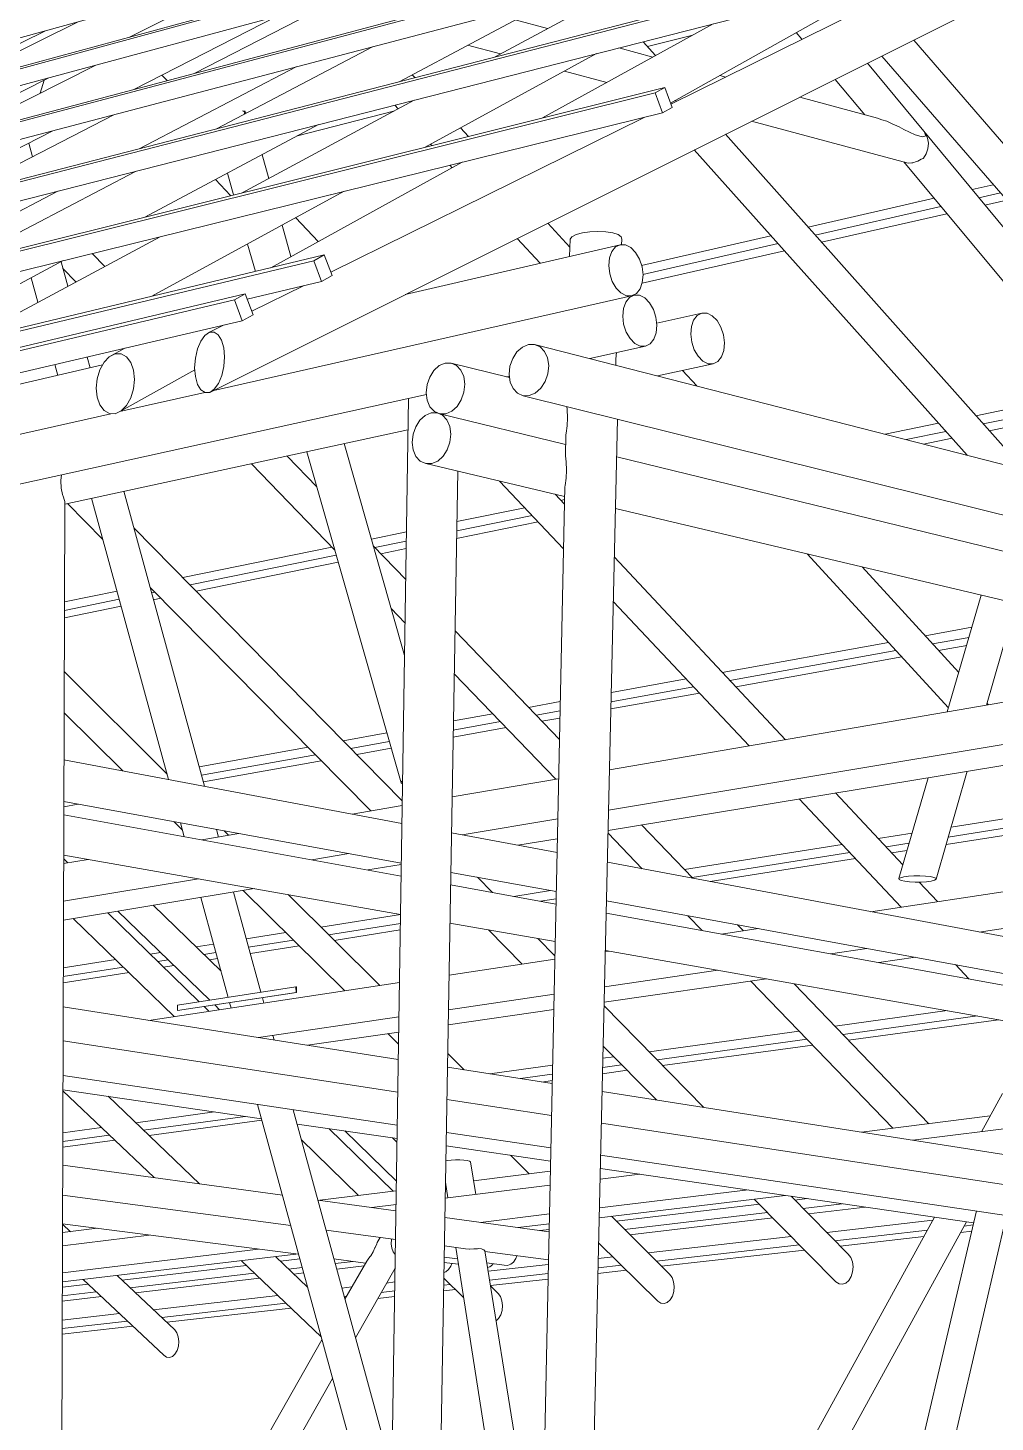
# Model space of a CAD drawing. Header units: millimetres. Extents: x -71878 to 121433, y -67383 to 83273.
# Drawn here: x -31447 to -17991, y 53587 to 72984 of the extents above; entities that cross this region are included whole.
import ezdxf

# ---------------------------------------------------------------- set-up
doc = ezdxf.new("R2010")
doc.units = ezdxf.units.MM
doc.header["$MEASUREMENT"] = 0
for name, color, linetype in [('COLUMNAS', 7, 'Continuous'), ('ENTIRADO', 7, 'Continuous'), ('Losas', 7, 'Continuous'), ('Vigas', 7, 'Continuous')]:
    doc.layers.add(name, color=color, linetype=linetype)
for name, color, linetype, lineweight in [('COLUMNAS_Pluma_Nº__1', 7, 'Continuous', 0), ('ENTIRADO_Pluma_Nº__21', 7, 'Continuous', 5), ('Losas_Pluma_Nº__1', 7, 'Continuous', 0), ('Vigas_Pluma_Nº__21', 7, 'Continuous', 5)]:
    doc.layers.add(name, color=color, linetype=linetype, lineweight=lineweight)

# ---------------------------------------------------------------- blocks, each defined once
blk = doc.blocks.new('Elem Sección_4_3')
at = {"layer": 'COLUMNAS_Pluma_Nº__1', "linetype": 'Continuous'}
for p, q in [((6725, 171), (6784, 201)), ((6784, 201), (6871, 224)), ((6871, 224), (6975, 239)), ((6975, 239), (7088, 243)), ((7088, 243), (7199, 238)), ((7199, 238), (7295, 223)), ((7295, 223), (7368, 200)), ((7368, 200), (7411, 170)), ((6694, -103), (6699, 139)), ((6699, 139), (6725, 171)), ((7411, 170), (7419, 138)), ((7417, 60), (7419, 138)), ((6956, -19981), (7361, -2368)), ((6635, -2878), (6641, -2584)), ((6267, -20288), (6626, -3309))]:
    blk.add_line(p, q, dxfattribs=at)
blk = doc.blocks.new('Elem Sección_32_3')
at = {"layer": 'Vigas_Pluma_Nº__21', "linetype": 'Continuous'}
for p, q in [((6037, -1365), (6121, -1329)), ((6121, -1329), (6206, -1327)), ((6206, -1327), (6284, -1361)), ((6206, -1327), (39273, -9797)), ((5864, -1632), (5902, -1524)), ((5902, -1524), (5961, -1432)), ((5961, -1432), (6037, -1365)), ((6284, -1361), (6346, -1426)), ((6346, -1426), (6386, -1516)), ((6386, -1516), (6402, -1623)), ((5853, -1744), (5864, -1632)), ((5867, -1851), (5853, -1744)), ((6390, -1737), (6352, -1845)), ((6402, -1623), (6390, -1737)), ((5908, -1942), (5867, -1851)), ((6292, -1937), (6216, -2004)), ((6352, -1845), (6292, -1937)), ((5969, -2007), (5908, -1942)), ((6047, -2041), (5969, -2007)), ((6132, -2040), (6047, -2041)), ((6047, -2041), (39169, -10283)), ((6216, -2004), (6132, -2040))]:
    blk.add_line(p, q, dxfattribs=at)
blk = doc.blocks.new('Elem Sección_33_3')
at = {"layer": 'Vigas_Pluma_Nº__21', "linetype": 'Continuous'}
for p, q in [((4747, -1781), (4805, -1690)), ((4805, -1690), (4879, -1623)), ((4879, -1623), (4962, -1588)), ((4962, -1588), (5045, -1586)), ((5045, -1586), (5121, -1619)), ((5045, -1586), (5859, -1790)), ((5121, -1619), (5182, -1684)), ((5182, -1684), (5221, -1774)), ((4698, -1999), (4710, -1887)), ((4710, -1887), (4747, -1781)), ((5221, -1774), (5236, -1880)), ((5236, -1880), (5224, -1992)), ((4712, -2104), (4698, -1999)), ((4751, -2194), (4712, -2104)), ((5187, -2099), (5128, -2190)), ((5224, -1992), (5187, -2099)), ((4812, -2259), (4751, -2194)), ((4887, -2293), (4812, -2259)), ((4970, -2292), (4887, -2293)), ((4887, -2293), (6638, -2720)), ((5054, -2257), (4970, -2292)), ((5128, -2190), (5054, -2257)), ((6661, -2234), (6656, -2193)), ((6666, -2349), (6661, -2234)), ((6647, -2563), (6661, -2462)), ((6661, -2462), (6666, -2349)), ((6641, -2584), (6647, -2563)), ((7349, -2893), (20866, -6186))]:
    blk.add_line(p, q, dxfattribs=at)
blk = doc.blocks.new('Elem Sección_34_3')
at = {"layer": 'Vigas_Pluma_Nº__21', "linetype": 'Continuous'}
for p, q in [((4360, -7991), (-341, -7106)), ((4352, -8546), (-343, -7687)), ((6518, -8397), (5051, -8121)), ((18467, -10646), (7219, -8529)), ((6507, -8940), (5041, -8672)), ((18231, -11085), (7207, -9068))]:
    blk.add_line(p, q, dxfattribs=at)
blk = doc.blocks.new('Elem Sección_37_3')
at = {"layer": 'Vigas_Pluma_Nº__21', "linetype": 'Continuous'}
for p, q in [((2923, -13986), (-361, -13562)), ((3960, -13951), (3926, -14006)), ((3960, -13951), (3984, -13896)), ((3986, -13893), (3984, -13896)), ((4011, -13838), (3986, -13893)), ((4011, -13838), (4016, -13823)), ((3855, -14107), (3414, -14050)), ((3871, -14079), (3892, -14052)), ((3892, -14052), (3913, -14021)), ((3926, -14006), (3913, -14021)), ((5010, -14198), (5041, -14151)), ((5041, -14151), (5055, -14112)), ((4945, -14238), (4970, -14230)), ((4970, -14230), (5010, -14198))]:
    blk.add_line(p, q, dxfattribs=at)
blk = doc.blocks.new('Elem Sección_38_3')
at = {"layer": 'Vigas_Pluma_Nº__21', "linetype": 'Continuous'}
for p, q in [((4349, -8723), (-344, -7873)), ((4341, -9257), (-345, -8432)), ((6503, -9113), (5038, -8848)), ((18156, -11225), (7203, -9240)), ((6492, -9636), (5029, -9378)), ((17927, -11650), (7191, -9759))]:
    blk.add_line(p, q, dxfattribs=at)
blk = doc.blocks.new('Elem Sección_39_3')
at = {"layer": 'Vigas_Pluma_Nº__21', "linetype": 'Continuous'}
for p, q in [((-352, -10544), (4310, -11276)), ((4994, -11383), (6450, -11611)), ((7146, -11720), (12973, -12635))]:
    blk.add_line(p, q, dxfattribs=at)
blk = doc.blocks.new('Elem Sección_41_3')
at = {"layer": 'Vigas_Pluma_Nº__21', "linetype": 'Continuous'}
for p, q in [((7441, -827), (7474, -738)), ((7474, -738), (7525, -673)), ((7525, -673), (7591, -641)), ((7591, -641), (7569, -646)), ((7591, -641), (7664, -643)), ((7664, -643), (7738, -680)), ((7738, -680), (7805, -748)), ((7805, -748), (7859, -840)), ((7432, -934), (7441, -827)), ((7445, -1047), (7432, -934)), ((7859, -840), (7895, -947)), ((7895, -947), (7908, -1059)), ((7481, -1155), (7445, -1047)), ((7536, -1247), (7481, -1155)), ((7908, -1059), (7899, -1165)), ((7750, -1353), (6974, -1524)), ((7603, -1315), (7536, -1247)), ((7677, -1351), (7603, -1315)), ((7750, -1353), (7677, -1351)), ((7816, -1320), (7750, -1353)), ((7867, -1255), (7816, -1320)), ((7899, -1165), (7867, -1255)), ((5856, -1770), (5814, -1779)), ((4701, -2024), (-10075, -5274))]:
    blk.add_line(p, q, dxfattribs=at)
blk = doc.blocks.new('Elem Sección_42_3')
at = {"layer": 'Vigas_Pluma_Nº__21', "linetype": 'Continuous'}
for p, q in [((7905, -1032), (8534, -892)), ((8469, -924), (8419, -988)), ((8534, -892), (8469, -924)), ((8605, -894), (8534, -892)), ((8678, -930), (8605, -894)), ((8744, -997), (8678, -930)), ((8388, -1077), (8378, -1183)), ((8419, -988), (8388, -1077)), ((8797, -1088), (8744, -997)), ((8832, -1195), (8797, -1088)), ((8378, -1183), (8392, -1295)), ((8392, -1295), (8427, -1401)), ((8846, -1306), (8832, -1195)), ((8837, -1411), (8846, -1306)), ((7336, -1526), (7345, -1442)), ((7337, -1617), (7336, -1526)), ((8427, -1401), (8481, -1493)), ((8481, -1493), (8547, -1560)), ((8756, -1564), (8806, -1500)), ((8806, -1500), (8837, -1411)), ((7916, -1765), (8692, -1597)), ((8547, -1560), (8620, -1596)), ((8620, -1596), (8692, -1597)), ((8692, -1597), (8756, -1564)), ((-330, -3549), (4445, -2516)), ((-385, -3219), (-376, -3141)), ((-381, -3325), (-385, -3219)), ((-362, -3416), (-381, -3325)), ((-362, -3416), (-346, -3451)), ((-340, -3487), (-346, -3451)), ((-340, -3487), (-330, -3514))]:
    blk.add_line(p, q, dxfattribs=at)
blk = doc.blocks.new('Elem Sección_43_3')
at = {"layer": 'Vigas_Pluma_Nº__21', "linetype": 'Continuous'}
for p, q in [((7229, -8088), (18452, -6241)), ((5974, -8295), (6522, -8205)), ((3884, -8639), (4352, -8562)), ((-348, -9336), (2306, -8899))]:
    blk.add_line(p, q, dxfattribs=at)
blk = doc.blocks.new('Elem Sección_44_3')
at = {"layer": 'Vigas_Pluma_Nº__21', "linetype": 'Continuous'}
for p, q in [((7249, -7247), (16207, -5710)), ((7236, -7809), (17698, -6063)), ((5059, -7623), (6540, -7369)), ((3670, -7861), (4364, -7742)), ((5199, -8149), (6528, -7927)), ((1576, -8221), (2090, -8132)), ((-346, -8550), (-4, -8492)), ((3108, -8498), (3621, -8412)), ((-347, -9075), (1529, -8762))]:
    blk.add_line(p, q, dxfattribs=at)
blk = doc.blocks.new('Elem Sección_45_3')
at = {"layer": 'Vigas_Pluma_Nº__21', "linetype": 'Continuous'}
for p, q in [((9694, -13167), (7105, -13477)), ((6409, -13560), (5976, -13612)), ((2886, -13982), (-363, -14370))]:
    blk.add_line(p, q, dxfattribs=at)
blk = doc.blocks.new('Elem Sección_46_3')
at = {"layer": 'Vigas_Pluma_Nº__21', "linetype": 'Continuous'}
for p, q in [((11469, -12399), (17751, -11619)), ((7118, -12939), (7669, -12870)), ((4963, -13206), (6420, -13025)), ((7109, -13341), (9177, -13091)), ((3940, -13333), (4279, -13291)), ((5455, -13541), (6412, -13425)), ((-362, -13867), (845, -13718)), ((-363, -14243), (2364, -13914))]:
    blk.add_line(p, q, dxfattribs=at)
blk = doc.blocks.new('Elem Sección_47_3')
at = {"layer": 'Vigas_Pluma_Nº__21', "linetype": 'Continuous'}
for p, q in [((10883, -9219), (19971, -7851)), ((12389, -9502), (19655, -8438)), ((8808, -9531), (9318, -9454)), ((5017, -10102), (6487, -9881)), ((7191, -9775), (7239, -9767)), ((10321, -9805), (10828, -9731)), ((7179, -10265), (8755, -10034)), ((838, -10731), (4326, -10206)), ((5008, -10583), (6477, -10368)), ((2365, -10970), (4319, -10684))]:
    blk.add_line(p, q, dxfattribs=at)
blk = doc.blocks.new('Elem Sección_48_3')
at = {"layer": 'Vigas_Pluma_Nº__21', "linetype": 'Continuous'}
for p, q in [((10996, -9928), (11503, -9854)), ((7174, -10480), (9432, -10154)), ((5005, -10794), (6472, -10582)), ((3047, -11077), (4316, -10894))]:
    blk.add_line(p, q, dxfattribs=at)
blk = doc.blocks.new('Elem Sección_50_3')
at = {"layer": 'Vigas_Pluma_Nº__21', "linetype": 'Continuous'}
for p, q in [((-353, -11018), (4303, -11728)), ((-354, -11500), (4296, -12189)), ((4987, -11832), (6441, -12054)), ((7136, -12160), (12883, -13037)), ((4979, -12290), (6431, -12505)), ((7125, -12608), (12894, -13463))]:
    blk.add_line(p, q, dxfattribs=at)
blk = doc.blocks.new('Elem Sección_51_3')
at = {"layer": 'Vigas_Pluma_Nº__21', "linetype": 'Continuous'}
for p, q in [((2406, -12100), (-355, -11696)), ((4293, -12376), (2901, -12173)), ((6428, -12689), (4976, -12476)), ((12314, -13550), (7121, -12790))]:
    blk.add_line(p, q, dxfattribs=at)
blk = doc.blocks.new('Elem Sección_52_3')
at = {"layer": 'Vigas_Pluma_Nº__21', "linetype": 'Continuous'}
for p, q in [((4684, -2315), (4610, -2381)), ((4767, -2279), (4684, -2315)), ((4850, -2279), (4767, -2279)), ((4861, -2281), (4850, -2279)), ((4926, -2312), (4850, -2279)), ((4986, -2378), (4926, -2312)), ((4552, -2472), (4515, -2578)), ((4610, -2381), (4552, -2472)), ((5026, -2468), (4986, -2378)), ((5040, -2574), (5026, -2468)), ((4515, -2578), (4503, -2690)), ((4503, -2690), (4517, -2796)), ((4991, -2793), (5028, -2686)), ((5028, -2686), (5040, -2574)), ((4517, -2796), (4556, -2886)), ((4556, -2886), (4616, -2951)), ((4858, -2950), (4933, -2884)), ((4933, -2884), (4991, -2793)), ((6646, -2962), (6635, -2878)), ((4616, -2951), (4692, -2985)), ((4692, -2985), (4775, -2985)), ((6623, -3442), (4692, -2985)), ((4775, -2985), (4858, -2950)), ((6645, -3189), (6650, -3076)), ((6650, -3076), (6646, -2962)), ((6626, -3309), (6632, -3289)), ((6632, -3289), (6645, -3189)), ((20567, -6741), (7332, -3610))]:
    blk.add_line(p, q, dxfattribs=at)
blk = doc.blocks.new('Elem Sección_54_3')
at = {"layer": 'Vigas_Pluma_Nº__21', "linetype": 'Continuous'}
for p, q in [((10754, -12286), (12544, -12061)), ((5358, -12965), (6425, -12831)), ((3217, -13234), (4282, -13101)), ((4966, -13014), (4971, -13014)), ((-361, -13684), (121, -13624))]:
    blk.add_line(p, q, dxfattribs=at)
blk = doc.blocks.new('Elem Sección_55_3')
at = {"layer": 'Vigas_Pluma_Nº__21', "linetype": 'Continuous'}
for p, q in [((1686, -1995), (30555, 12454)), ((8101, 2015), (12148, 4015)), ((3370, -324), (7731, 1831)), ((2271, -867), (2989, -513)), ((1619, -1202), (1683, -1158)), ((1683, -1158), (1887, -1057)), ((1683, -1158), (1747, -1155)), ((1747, -1155), (1805, -1193)), ((1516, -1391), (1561, -1282)), ((1561, -1282), (1619, -1202)), ((1805, -1193), (1852, -1269)), ((1852, -1269), (1882, -1375)), ((1477, -1651), (1487, -1518)), ((1487, -1518), (1516, -1391)), ((1882, -1375), (1893, -1501)), ((1893, -1501), (1883, -1635)), ((1488, -1776), (1477, -1651)), ((1883, -1635), (1854, -1762)), ((1518, -1883), (1488, -1776)), ((1564, -1959), (1518, -1883)), ((1808, -1872), (1750, -1952)), ((1854, -1762), (1808, -1872)), ((1622, -1998), (1564, -1959)), ((1686, -1995), (1622, -1998)), ((1750, -1952), (1686, -1995))]:
    blk.add_line(p, q, dxfattribs=at)
blk = doc.blocks.new('Elem Sección_57_3')
at = {"layer": 'Vigas_Pluma_Nº__21', "linetype": 'Continuous'}
for p, q in [((4404, -635), (7396, 60)), ((7331, 28), (7279, -35)), ((7396, 60), (7331, 28)), ((7470, 58), (7396, 60)), ((7544, 20), (7470, 58)), ((7611, -48), (7544, 20)), ((7247, -125), (7237, -231)), ((7279, -35), (7247, -125)), ((7665, -140), (7611, -48)), ((7701, -248), (7665, -140)), ((7237, -231), (7251, -344)), ((7251, -344), (7286, -452)), ((7715, -360), (7701, -248)), ((7705, -466), (7715, -360)), ((7286, -452), (7341, -544)), ((7341, -544), (7408, -612)), ((7622, -619), (7673, -555)), ((7673, -555), (7705, -466)), ((1744, -1967), (7556, -652)), ((7408, -612), (7483, -650)), ((7483, -650), (7556, -652)), ((7556, -652), (7622, -619)), ((-1663, -2045), (195, -1613)), ((436, -2262), (1618, -1995)), ((-3833, -3228), (310, -2291))]:
    blk.add_line(p, q, dxfattribs=at)
blk = doc.blocks.new('Elem Sección_61_3')
at = {"layer": 'Vigas_Pluma_Nº__21', "linetype": 'Continuous'}
for p, q in [((2698, -13163), (-358, -12745)), ((2813, -13586), (-360, -13164)), ((4277, -13380), (3190, -13231)), ((6407, -13671), (4958, -13473)), ((4271, -13780), (3305, -13651)), ((5246, -13910), (4951, -13870)), ((5246, -13910), (5301, -13915)), ((5304, -13916), (5301, -13915)), ((5304, -13916), (5362, -13909)), ((5410, -13909), (5362, -13909)), ((5410, -13909), (5419, -13907)), ((5419, -13907), (5466, -13911)), ((5486, -13919), (5466, -13911)), ((5486, -13919), (5499, -13922)), ((5499, -13922), (5514, -13936)), ((6399, -14063), (5515, -13945))]:
    blk.add_line(p, q, dxfattribs=at)
blk = doc.blocks.new('Elem Sección_79_3')
at = {"layer": 'COLUMNAS_Pluma_Nº__1', "linetype": 'Continuous'}
for p, q in [((-1023, -20748), (-1000, -3278)), ((-382, -20464), (-330, -3514)), ((-384, -21408), (-384, -21366))]:
    blk.add_line(p, q, dxfattribs=at)
blk = doc.blocks.new('Elem Sección_80_3')
at = {"layer": 'COLUMNAS_Pluma_Nº__1', "linetype": 'Continuous'}
for p, q in [((4452, -2079), (4169, -20421)), ((5138, -3091), (4845, -20068)), ((4839, -20376), (4839, -20378))]:
    blk.add_line(p, q, dxfattribs=at)
blk = doc.blocks.new('Elem Sección_155_3')
at = {"layer": 'Vigas_Pluma_Nº__21', "linetype": 'Continuous'}
for p, q in [((8096, 2030), (11207, 3775)), ((6318, 1824), (8690, 3132)), ((2535, -261), (5199, 1207)), ((217, -1575), (290, -1499)), ((290, -1499), (505, -1380)), ((290, -1499), (372, -1459)), ((372, -1459), (454, -1460)), ((454, -1460), (529, -1502)), ((529, -1502), (588, -1581)), ((120, -1805), (158, -1680)), ((158, -1680), (217, -1575)), ((455, -2253), (1480, -1679)), ((588, -1581), (626, -1688)), ((626, -1688), (639, -1814)), ((108, -1936), (120, -1805)), ((121, -2062), (108, -1936)), ((639, -1814), (626, -1946)), ((158, -2169), (121, -2062)), ((588, -2071), (529, -2177)), ((626, -1946), (588, -2071)), ((217, -2248), (158, -2169)), ((291, -2290), (217, -2248)), ((373, -2292), (291, -2290)), ((455, -2253), (373, -2292)), ((529, -2177), (455, -2253))]:
    blk.add_line(p, q, dxfattribs=at)
blk = doc.blocks.new('Elem Sección_156_3')
at = {"layer": 'COLUMNAS_Pluma_Nº__1', "linetype": 'Continuous'}
for p, q in [((4057, -13751), (4016, -13823)), ((3871, -14079), (3568, -14612)), ((4265, -14177), (3715, -15148)), ((3248, -15176), (280, -20403)), ((3395, -15712), (720, -20432)), ((-2096, -24587), (-5584, -30730)), ((-1642, -24600), (-5117, -30730)), ((-5576, -30732), (-5584, -30730)), ((-5545, -30733), (-5576, -30732)), ((-5495, -30734), (-5545, -30733)), ((-5431, -30735), (-5495, -30734)), ((-5359, -30735), (-5431, -30735)), ((-5287, -30735), (-5359, -30735)), ((-5220, -30734), (-5287, -30735)), ((-5167, -30733), (-5220, -30734)), ((-5131, -30732), (-5167, -30733)), ((-5117, -30730), (-5131, -30732))]:
    blk.add_line(p, q, dxfattribs=at)
blk = doc.blocks.new('Elem Sección_170_3')
at = {"layer": 'Vigas_Pluma_Nº__21', "linetype": 'Continuous'}
for p, q in [((5650, 2670), (7802, 3826)), ((4684, 1417), (7069, 2718)), ((2129, 779), (4533, 2070)), ((882, -657), (3558, 803)), ((-1697, -1275), (995, 171))]:
    blk.add_line(p, q, dxfattribs=at)
blk = doc.blocks.new('Elem Sección_171_3')
at = {"layer": 'Vigas_Pluma_Nº__21', "linetype": 'Continuous'}
for p, q in [((6482, 3478), (4321, 2327)), ((3959, 2815), (1781, 1672)), ((3199, 1730), (786, 444)), ((652, 1079), (-1775, -194)), ((-351, -161), (-3050, -1599))]:
    blk.add_line(p, q, dxfattribs=at)
blk = doc.blocks.new('Elem Sección_172_3')
at = {"layer": 'Vigas_Pluma_Nº__21', "linetype": 'Continuous'}
for p, q in [((3459, 3464), (1480, 2446)), ((2888, 2533), (704, 1394)), ((354, 1867), (-1842, 737)), ((-428, 803), (-2860, -465))]:
    blk.add_line(p, q, dxfattribs=at)
blk = doc.blocks.new('Elem Sección_173_3')
at = {"layer": 'Vigas_Pluma_Nº__21', "linetype": 'Continuous'}
for p, q in [((2615, 3236), (632, 2221)), ((91, 2555), (-1904, 1547)), ((-495, 1643), (-2695, 517))]:
    blk.add_line(p, q, dxfattribs=at)
blk = doc.blocks.new('Elem Sección_174_3')
at = {"layer": 'Vigas_Pluma_Nº__21', "linetype": 'Continuous'}
for p, q in [((2379, 3857), (572, 2948)), ((-143, 3162), (-1959, 2259)), ((-551, 2382), (-2548, 1376))]:
    blk.add_line(p, q, dxfattribs=at)
blk = doc.blocks.new('Elem Sección_175_3')
at = {"layer": 'Vigas_Pluma_Nº__21', "linetype": 'Continuous'}
blk.add_line((-600, 3036), (-2418, 2134), dxfattribs=at)
blk = doc.blocks.new('Elem Sección_201_3')
at = {"layer": 'ENTIRADO_Pluma_Nº__21', "linetype": 'Continuous'}
for p, q in [((2031, -707), (-41152, -10926)), ((2181, -624), (-41013, -10864)), ((2031, -707), (2181, -624)), ((2140, -998), (2031, -707)), ((2181, -624), (2289, -915)), ((2289, -915), (2140, -998)), ((2140, -998), (-41074, -11105))]:
    blk.add_line(p, q, dxfattribs=at)
blk = doc.blocks.new('Elem Sección_202_3')
at = {"layer": 'ENTIRADO_Pluma_Nº__21', "linetype": 'Continuous'}
for p, q in [((11746, -13511), (10270, -13681)), ((9776, -13738), (7787, -13966)), ((11670, -13650), (10384, -13797)), ((11621, -13740), (10457, -13871)), ((12287, -13664), (12134, -13682)), ((12307, -13578), (12183, -13592)), ((9890, -13853), (7900, -14079)), ((9963, -13927), (7974, -14152)), ((6397, -14126), (5559, -14222)), ((7411, -14135), (7089, -14172)), ((7298, -14023), (7092, -14046)), ((6395, -14251), (5579, -14344)), ((6393, -14331), (5591, -14422)), ((7485, -14208), (7088, -14253)), ((3666, -14440), (3526, -14456)), ((4260, -14494), (4073, -14515)), ((4262, -14371), (4147, -14385)), ((5105, -14477), (4941, -14496)), ((5032, -14406), (4942, -14416)), ((2632, -14559), (906, -14757)), ((2745, -14666), (1019, -14863)), ((2818, -14736), (1091, -14931)), ((3593, -14570), (3558, -14574)), ((4259, -14573), (4026, -14599)), ((433, -14811), (-365, -14903)), ((545, -14917), (-365, -15020)), ((618, -14985), (-365, -15096))]:
    blk.add_line(p, q, dxfattribs=at)
blk = doc.blocks.new('Elem Sección_206_3')
at = {"layer": 'Vigas_Pluma_Nº__21', "linetype": 'Continuous'}
for p, q in [((4217, -13779), (4210, -13840)), ((4210, -13840), (4218, -13900)), ((4219, -13773), (4217, -13779)), ((4218, -13900), (4239, -13952)), ((4239, -13952), (4268, -13987)), ((5145, -14123), (4948, -14098)), ((5551, -14170), (5584, -14159)), ((5584, -14159), (5624, -14127)), ((5624, -14127), (5631, -14116))]:
    blk.add_line(p, q, dxfattribs=at)
blk = doc.blocks.new('Elem Sección_207_3')
at = {"layer": 'Vigas_Pluma_Nº__21', "linetype": 'Continuous'}
for p, q in [((5134, -14050), (4949, -14026)), ((5784, -14136), (5540, -14104)), ((5784, -14136), (5829, -14140)), ((5829, -14140), (5874, -14125)), ((5874, -14125), (5914, -14093)), ((5914, -14093), (5946, -14046)), ((5946, -14046), (5960, -14005))]:
    blk.add_line(p, q, dxfattribs=at)
blk = doc.blocks.new('Elem Sección_212_3')
at = {"layer": 'Vigas_Pluma_Nº__21', "linetype": 'Continuous'}
for p, q in [((2177, 1904), (2143, 1924)), ((2167, 1874), (2177, 1904)), ((2179, 1916), (2177, 1904)), ((2177, 1904), (2194, 1888))]:
    blk.add_line(p, q, dxfattribs=at)
blk = doc.blocks.new('Elem Sección_213_3')
at = {"layer": 'Vigas_Pluma_Nº__21', "linetype": 'Continuous'}
for p, q in [((9847, 3012), (9926, 2917)), ((10839, 2586), (16188, -3884)), ((10389, 2360), (10800, 1866)), ((10977, 1818), (11036, 1799)), ((11105, 1777), (11036, 1799)), ((11105, 1777), (11179, 1742)), ((11280, 1699), (11179, 1742)), ((11280, 1699), (11345, 1663)), ((11345, 1663), (11499, 1590)), ((11582, 1566), (11499, 1590)), ((11582, 1566), (11604, 1559)), ((11604, 1560), (11647, 1574)), ((11604, 1560), (11604, 1559)), ((11640, 1606), (11637, 1602)), ((11637, 1602), (11647, 1574)), ((11343, 1213), (13441, -1311)), ((11405, 1196), (11452, 1198)), ((11452, 1198), (11470, 1197)), ((11470, 1197), (11519, 1216)), ((11519, 1216), (11540, 1220)), ((11540, 1220), (11585, 1252)), ((11585, 1252), (11614, 1260)), ((11614, 1260), (11617, 1263))]:
    blk.add_line(p, q, dxfattribs=at)
blk = doc.blocks.new('Elem Sección_214_3')
at = {"layer": 'COLUMNAS_Pluma_Nº__1', "linetype": 'Continuous'}
for p, q in [((13441, -1309), (12935, -3051)), ((13825, -1178), (13800, -1176)), ((13890, -1188), (13825, -1178)), ((13937, -1203), (13890, -1188)), ((13963, -1220), (13937, -1203)), ((13963, -1225), (13963, -1220)), ((13902, -1451), (13406, -3171)), ((12421, -4814), (11948, -6441)), ((12900, -4927), (12491, -6347)), ((11682, -7355), (11274, -8759)), ((12226, -7266), (11793, -8768)), ((11406, -8726), (11342, -8734)), ((11483, -8721), (11406, -8726)), ((11565, -8720), (11483, -8721)), ((11644, -8723), (11565, -8720)), ((11712, -8731), (11644, -8723)), ((11296, -8746), (11274, -8759)), ((11274, -8759), (11277, -8773)), ((11277, -8773), (11305, -8786)), ((11342, -8734), (11296, -8746)), ((11305, -8786), (11355, -8797)), ((11355, -8797), (11423, -8804)), ((11423, -8804), (11501, -8808)), ((11501, -8808), (11583, -8807)), ((11583, -8807), (11660, -8802)), ((11660, -8802), (11724, -8793)), ((11762, -8742), (11712, -8731)), ((11724, -8793), (11770, -8782)), ((11790, -8754), (11762, -8742)), ((11770, -8782), (11793, -8768)), ((11793, -8768), (11790, -8754))]:
    blk.add_line(p, q, dxfattribs=at)
blk = doc.blocks.new('Elem Sección_215_3')
at = {"layer": 'Vigas_Pluma_Nº__21', "linetype": 'Continuous'}
for p, q in [((6388, 3066), (5938, 3188)), ((5730, 2713), (5274, 2835)), ((7850, 2668), (7378, 2797)), ((7212, 2317), (6623, 2475)), ((8865, 2392), (8782, 2415)), ((8186, 2057), (8157, 2065)), ((10977, 1818), (9894, 2113)), ((11405, 1196), (9226, 1779)), ((11646, 1600), (11640, 1606)), ((11674, 1541), (11646, 1600)), ((11654, 1322), (11679, 1395)), ((11686, 1470), (11674, 1541)), ((11679, 1395), (11686, 1470)), ((11617, 1263), (11654, 1322))]:
    blk.add_line(p, q, dxfattribs=at)
blk = doc.blocks.new('Elem Sección_217_3')
at = {"layer": 'Vigas_Pluma_Nº__21', "linetype": 'Continuous'}
for p, q in [((-9128, 27), (-9150, 48)), ((-8325, -158), (-8336, -146)), ((-7815, -653), (-7890, -581)), ((-8219, -854), (-8294, -781)), ((-7283, -1171), (-7393, -1064)), ((-7684, -1373), (-7794, -1266)), ((-6684, -1753), (-6709, -1729)), ((-7080, -1957), (-7193, -1848)), ((-6178, -2245), (-6211, -2213)), ((-6476, -2383), (-6450, -2392)), ((-5473, -2931), (-5501, -2904)), ((-3983, -4958), (-4506, -4452)), ((-3470, -4879), (-4018, -4346)), ((-3983, -4958), (-3967, -4961)), ((-3967, -4961), (-3964, -4959)), ((-3964, -4959), (-3931, -4957)), ((-3931, -4957), (-3924, -4954)), ((-3875, -4948), (-3924, -4954)), ((-3875, -4948), (-3868, -4946)), ((-3804, -4937), (-3868, -4946)), ((-3804, -4937), (-3801, -4936)), ((-3801, -4936), (-3731, -4929)), ((-3717, -4933), (-3731, -4929)), ((-3717, -4933), (-3667, -4933)), ((-3667, -4933), (-3622, -4968)), ((-3622, -4968), (-3602, -5035)), ((-3602, -5044), (-3602, -5035)), ((-3607, -5128), (-3618, -5165)), ((-3607, -5128), (-3601, -5105)), ((-3602, -5044), (-3601, -5105)), ((-3613, -5316), (-3653, -5278)), ((-1382, -6910), (-3087, -5252)), ((-2109, -6774), (-3229, -5689)), ((-1119, -7732), (-1357, -7502)), ((-285, -8540), (-345, -8482)), ((1687, -10450), (408, -9211)), ((1845, -10048), (901, -9130)), ((1823, -10583), (1756, -10517)), ((4284, -12966), (3565, -12270)), ((4292, -12428), (4229, -12367))]:
    blk.add_line(p, q, dxfattribs=at)
blk = doc.blocks.new('Elem Sección_219_3')
at = {"layer": 'COLUMNAS_Pluma_Nº__1', "linetype": 'Continuous'}
for p, q in [((2172, 1918), (2143, 1924)), ((2179, 1916), (2172, 1918)), ((2414, 1311), (2507, 983)), ((1933, 1055), (2019, 752)), ((2693, 331), (2817, -106)), ((2213, 69), (2322, -312)), ((3558, -2708), (4396, -5654)), ((3037, -2820), (4349, -7428)), ((4369, -7401), (4349, -7412)), ((4349, -7412), (4349, -7428)), ((4349, -7428), (4369, -7440))]:
    blk.add_line(p, q, dxfattribs=at)
blk = doc.blocks.new('Elem Sección_225_3')
at = {"layer": 'COLUMNAS_Pluma_Nº__1', "linetype": 'Continuous'}
for p, q in [((12716, -11748), (12423, -12280)), ((12800, -11688), (12796, -11688)), ((12806, -11687), (12800, -11688)), ((12858, -11681), (12816, -11686)), ((12929, -11677), (12858, -11681)), ((13004, -11675), (12929, -11677)), ((13077, -11677), (13004, -11675)), ((13140, -11681), (13077, -11677)), ((13188, -11688), (13140, -11681)), ((13218, -11706), (13141, -11846)), ((13214, -11696), (13188, -11688)), ((13218, -11706), (13214, -11696)), ((11769, -13471), (8138, -20071)), ((12214, -13536), (8607, -20106))]:
    blk.add_line(p, q, dxfattribs=at)
blk = doc.blocks.new('Elem Sección_228_3')
at = {"layer": 'Losas_Pluma_Nº__1', "linetype": 'Continuous'}
for p, q in [((1240, -10519), (2886, -10266)), ((2887, -10344), (2886, -10266)), ((2886, -10266), (2893, -10267)), ((2893, -10345), (2893, -10267)), ((1240, -10595), (2887, -10344)), ((2893, -10345), (1240, -10595)), ((2887, -10344), (2893, -10345)), ((1240, -10595), (1240, -10519))]:
    blk.add_line(p, q, dxfattribs=at)
blk = doc.blocks.new('Elem Sección_233_3')
at = {"layer": 'Vigas_Pluma_Nº__21', "linetype": 'Continuous'}
for p, q in [((17676, -4265), (11481, 2907)), ((16893, -4064), (11035, 2684))]:
    blk.add_line(p, q, dxfattribs=at)
blk = doc.blocks.new('Elem Sección_234_3')
at = {"layer": 'Vigas_Pluma_Nº__21', "linetype": 'Continuous'}
for p, q in [((7889, 2690), (7717, 2883)), ((12950, -2998), (8862, 1596)), ((12225, -2869), (8428, 1379))]:
    blk.add_line(p, q, dxfattribs=at)
blk = doc.blocks.new('Elem Sección_235_3')
at = {"layer": 'Vigas_Pluma_Nº__21', "linetype": 'Continuous'}
for p, q in [((4540, 2384), (4503, 2424)), ((4309, 1950), (4262, 2001)), ((5286, 1567), (5177, 1686)), ((4777, 1440), (4760, 1458)), ((5061, 1131), (5029, 1165)), ((6696, 25), (6391, 359)), ((6282, -198), (5966, 146)), ((8461, -1905), (8264, -1690)), ((11965, -6384), (9996, -4240)), ((12108, -5893), (10762, -4422)), ((12519, -6343), (12498, -6320))]:
    blk.add_line(p, q, dxfattribs=at)
blk = doc.blocks.new('Elem Sección_236_3')
at = {"layer": 'Vigas_Pluma_Nº__21', "linetype": 'Continuous'}
for p, q in [((1094, 2343), (1022, 2420)), ((1978, 742), (1766, 966)), ((3196, 103), (2884, 435)), ((6608, -4171), (5720, -3229)), ((6621, -3548), (6493, -3412)), ((9697, -6827), (7317, -4289)), ((9193, -6913), (7303, -4908)), ((11306, -9155), (9888, -7651)), ((11330, -8566), (10392, -7568)), ((11811, -9079), (11556, -8807)), ((12247, -10154), (12061, -9956))]:
    blk.add_line(p, q, dxfattribs=at)
blk = doc.blocks.new('Elem Sección_237_3')
at = {"layer": 'Vigas_Pluma_Nº__21', "linetype": 'Continuous'}
for p, q in [((227, -242), (53, -62)), ((-176, -458), (-355, -272)), ((3176, -3311), (2762, -2880)), ((3426, -4189), (2266, -2987)), ((4413, -4597), (3962, -4128)), ((4403, -5201), (4211, -5001)), ((6552, -6822), (5099, -5311)), ((6502, -7375), (5089, -5911)), ((7705, -8621), (7229, -8127)), ((8407, -8753), (7695, -8012)), ((8536, -9482), (8337, -9275)), ((9112, -9485), (9031, -9402)), ((11191, -12231), (9215, -10185)), ((11691, -12169), (9819, -10222))]:
    blk.add_line(p, q, dxfattribs=at)
blk = doc.blocks.new('Elem Sección_238_3')
at = {"layer": 'Vigas_Pluma_Nº__21', "linetype": 'Continuous'}
for p, q in [((201, -4042), (-294, -3541)), ((4365, -7676), (631, -3879)), ((3929, -7817), (858, -4708)), ((5622, -8954), (5412, -8740)), ((6034, -9949), (5564, -9472)), ((6488, -9835), (6251, -9593)), ((8561, -11942), (7173, -10531)), ((7901, -11839), (7160, -11089)), ((10569, -13985), (9777, -13179)), ((10399, -14369), (9263, -13219)), ((10604, -14031), (10569, -13985)), ((10627, -14091), (10604, -14031)), ((10636, -14160), (10627, -14091)), ((10536, -14386), (10578, -14349)), ((10578, -14349), (10610, -14296)), ((10610, -14296), (10630, -14230)), ((10630, -14230), (10636, -14160)), ((10399, -14369), (10442, -14396)), ((10442, -14396), (10490, -14402)), ((10490, -14402), (10536, -14386))]:
    blk.add_line(p, q, dxfattribs=at)
blk = doc.blocks.new('Elem Sección_239_3')
at = {"layer": 'Vigas_Pluma_Nº__21', "linetype": 'Continuous'}
for p, q in [((-337, -5879), (1094, -7304)), ((-339, -6452), (476, -7260)), ((1190, -7968), (1307, -8084)), ((1889, -8096), (1950, -8156)), ((2154, -8924), (3564, -10321)), ((2779, -8982), (4051, -10247)), ((4164, -10916), (4313, -11064)), ((4998, -11190), (5228, -11420)), ((5870, -12607), (6133, -12868)), ((7275, -13457), (8085, -14263)), ((7097, -13824), (7920, -14639)), ((8085, -14263), (8118, -14309)), ((8118, -14309), (8140, -14368)), ((8143, -14504), (8123, -14568)), ((8140, -14368), (8149, -14435)), ((8149, -14435), (8143, -14504)), ((7962, -14666), (7920, -14639)), ((8007, -14672), (7962, -14666)), ((8052, -14657), (8007, -14672)), ((8092, -14621), (8052, -14657)), ((8123, -14568), (8092, -14621))]:
    blk.add_line(p, q, dxfattribs=at)
blk = doc.blocks.new('Elem Sección_240_3')
at = {"layer": 'Vigas_Pluma_Nº__21', "linetype": 'Continuous'}
for p, q in [((270, -9234), (1539, -10473)), ((-211, -9313), (1194, -10677)), ((1608, -10539), (1675, -10605)), ((2962, -12395), (3756, -13167)), ((3350, -12238), (4239, -13106)), ((4944, -14320), (5218, -14586)), ((5592, -14426), (5700, -14531)), ((5700, -14531), (5732, -14575)), ((5732, -14575), (5752, -14633)), ((5752, -14633), (5760, -14700)), ((5760, -14700), (5754, -14767)), ((5705, -14881), (5670, -14913)), ((5735, -14830), (5705, -14881)), ((5754, -14767), (5735, -14830))]:
    blk.add_line(p, q, dxfattribs=at)
blk = doc.blocks.new('Elem Sección_241_3')
at = {"layer": 'Vigas_Pluma_Nº__21', "linetype": 'Continuous'}
for p, q in [((912, -12919), (-355, -11712)), ((1545, -13006), (272, -11788)), ((3237, -15136), (2122, -14073)), ((3048, -14444), (2600, -14016))]:
    blk.add_line(p, q, dxfattribs=at)
blk = doc.blocks.new('Elem Sección_242_3')
at = {"layer": 'Vigas_Pluma_Nº__21', "linetype": 'Continuous'}
for p, q in [((-250, -13671), (-361, -13567)), ((1050, -15389), (-75, -14336)), ((1202, -15035), (398, -14279)), ((1231, -15078), (1202, -15035)), ((1249, -15134), (1231, -15078)), ((1232, -15323), (1250, -15263)), ((1256, -15198), (1249, -15134)), ((1250, -15263), (1256, -15198)), ((1050, -15389), (1087, -15415)), ((1087, -15415), (1127, -15421)), ((1127, -15421), (1167, -15406)), ((1167, -15406), (1203, -15373)), ((1203, -15373), (1232, -15323))]:
    blk.add_line(p, q, dxfattribs=at)
blk = doc.blocks.new('Elem Sección_249_3')
at = {"layer": 'ENTIRADO_Pluma_Nº__21', "linetype": 'Continuous'}
blk.add_line((24003, 9820), (-26126, -4002), dxfattribs=at)
blk = doc.blocks.new('Elem Sección_250_3')
at = {"layer": 'ENTIRADO_Pluma_Nº__21', "linetype": 'Continuous'}
for p, q in [((20399, 8342), (-28588, -4986)), ((20296, 8284), (-28698, -5035)), ((20384, 8029), (-28633, -5193))]:
    blk.add_line(p, q, dxfattribs=at)
blk = doc.blocks.new('Elem Sección_251_3')
at = {"layer": 'ENTIRADO_Pluma_Nº__21', "linetype": 'Continuous'}
for p, q in [((16545, 6445), (-31243, -6242)), ((16433, 6382), (-31359, -6294)), ((16526, 6120), (-31291, -6456))]:
    blk.add_line(p, q, dxfattribs=at)
blk = doc.blocks.new('Elem Sección_252_3')
at = {"layer": 'ENTIRADO_Pluma_Nº__21', "linetype": 'Continuous'}
for p, q in [((12305, 4350), (-34187, -7632)), ((12427, 4419), (-34065, -7577)), ((12402, 4080), (-34116, -7799))]:
    blk.add_line(p, q, dxfattribs=at)
blk = doc.blocks.new('Elem Sección_253_3')
at = {"layer": 'ENTIRADO_Pluma_Nº__21', "linetype": 'Continuous'}
for p, q in [((7883, 2174), (-37197, -9056)), ((8016, 2248), (-37068, -8998)), ((7883, 2174), (8016, 2248)), ((7985, 1894), (7883, 2174)), ((8016, 2248), (8118, 1969)), ((8118, 1969), (7985, 1894)), ((7985, 1894), (-37124, -9228))]:
    blk.add_line(p, q, dxfattribs=at)
blk = doc.blocks.new('Elem Sección_254_3')
at = {"layer": 'ENTIRADO_Pluma_Nº__21', "linetype": 'Continuous'}
for p, q in [((3134, -164), (-40409, -10575)), ((3281, -83), (-40272, -10513)), ((3134, -164), (3281, -83)), ((3242, -453), (3134, -164)), ((3281, -83), (3388, -371)), ((3388, -371), (3242, -453)), ((3242, -453), (2208, -697))]:
    blk.add_line(p, q, dxfattribs=at)
blk = doc.blocks.new('Elem Sección_255_3')
at = {"layer": 'ENTIRADO_Pluma_Nº__21', "linetype": 'Continuous'}
for p, q in [((8407, 2976), (7778, 2815)), ((4245, 1916), (2910, 1576))]:
    blk.add_line(p, q, dxfattribs=at)
blk = doc.blocks.new('Elem Sección_256_3')
at = {"layer": 'ENTIRADO_Pluma_Nº__21', "linetype": 'Continuous'}
for p, q in [((12588, 894), (12293, 827)), ((12686, 781), (12387, 713)), ((11765, 705), (10013, 303)), ((11859, 592), (10111, 193)), ((12774, 680), (12472, 611)), ((11943, 491), (10199, 94)), ((9495, 185), (7695, -229)), ((9593, 75), (7714, -355)), ((9681, -24), (7702, -474))]:
    blk.add_line(p, q, dxfattribs=at)
blk = doc.blocks.new('Elem Sección_257_3')
at = {"layer": 'ENTIRADO_Pluma_Nº__21', "linetype": 'Continuous'}
for p, q in [((13198, -2144), (12345, -2319)), ((13156, -2289), (12447, -2433)), ((11827, -2424), (11083, -2576)), ((13121, -2409), (12532, -2528)), ((11929, -2538), (11374, -2651)), ((12014, -2633), (11617, -2713)), ((6622, -3487), (6573, -3497)), ((6069, -3600), (5125, -3792)), ((6255, -3797), (5121, -4026)), ((6171, -3707), (5123, -3920)), ((4423, -3936), (3936, -4035)), ((4421, -4063), (3984, -4151)), ((3386, -4147), (1312, -4571)), ((3447, -4260), (1413, -4673)), ((4419, -4168), (4069, -4239)), ((3475, -4359), (1497, -4759)), ((397, -4758), (-335, -4907)), ((923, -4773), (879, -4782)), ((428, -4873), (-335, -5028)), ((455, -4970), (-335, -5129)), ((1007, -4858), (905, -4879))]:
    blk.add_line(p, q, dxfattribs=at)
blk = doc.blocks.new('Elem Sección_258_3')
at = {"layer": 'ENTIRADO_Pluma_Nº__21', "linetype": 'Continuous'}
for p, q in [((12291, -5263), (11639, -5380)), ((12250, -5404), (11744, -5495)), ((11128, -5473), (8818, -5890)), ((11233, -5587), (8923, -6001)), ((12218, -5515), (11826, -5585)), ((11315, -5676), (9005, -6089)), ((8314, -5981), (7274, -6169)), ((8500, -6179), (7268, -6399)), ((8419, -6092), (7271, -6298)), ((6563, -6297), (6123, -6377)), ((5730, -6575), (5075, -6692)), ((5625, -6466), (5078, -6565)), ((6560, -6426), (6228, -6485)), ((6558, -6526), (6309, -6570)), ((4151, -6733), (3545, -6842)), ((5811, -6659), (5074, -6791)), ((3054, -6931), (1541, -7204)), ((4185, -6852), (3650, -6948)), ((4211, -6945), (3731, -7031)), ((3158, -7036), (1573, -7321)), ((3239, -7119), (1598, -7412)), ((1089, -7286), (1077, -7288)), ((-145, -7724), (-343, -7759))]:
    blk.add_line(p, q, dxfattribs=at)
blk = doc.blocks.new('Elem Sección_259_3')
at = {"layer": 'ENTIRADO_Pluma_Nº__21', "linetype": 'Continuous'}
for p, q in [((13299, -7836), (12002, -8042)), ((11457, -8128), (10988, -8202)), ((13486, -8039), (11933, -8283)), ((13407, -7953), (11962, -8181)), ((10483, -8283), (8290, -8631)), ((11417, -8267), (11096, -8317)), ((10591, -8397), (8397, -8743)), ((10670, -8481), (8648, -8798)), ((11387, -8368), (11175, -8402)), ((6428, -8926), (5917, -9007)), ((6505, -9041), (6290, -9075)), ((4341, -9257), (3233, -9433)), ((4339, -9382), (3340, -9540)), ((4337, -9474), (3418, -9618)), ((1741, -9670), (1496, -9709)), ((2746, -9510), (2196, -9597)), ((2853, -9616), (2228, -9715)), ((2932, -9694), (2252, -9801)), ((379, -9886), (-350, -10001)), ((1002, -9787), (860, -9810)), ((1110, -9891), (967, -9914)), ((1773, -9787), (1603, -9813)), ((1797, -9872), (1682, -9890)), ((564, -10066), (-351, -10209)), ((486, -9990), (-350, -10121)), ((1189, -9968), (1045, -9990))]:
    blk.add_line(p, q, dxfattribs=at)
blk = doc.blocks.new('Elem Sección_260_3')
at = {"layer": 'ENTIRADO_Pluma_Nº__21', "linetype": 'Continuous'}
for p, q in [((11946, -10596), (10386, -10812)), ((12367, -10670), (10497, -10927)), ((12659, -10722), (10573, -11006)), ((9887, -10881), (7800, -11169)), ((9998, -10995), (7911, -11281)), ((7307, -11237), (7156, -11258)), ((10074, -11074), (7987, -11359)), ((6456, -11355), (5584, -11475)), ((7493, -11426), (7152, -11473)), ((7417, -11349), (7154, -11385)), ((6453, -11481), (6009, -11542)), ((6451, -11569), (6305, -11589)), ((1754, -12005), (657, -12156)), ((2181, -12067), (767, -12261)), ((2412, -12119), (842, -12334)), ((366, -12399), (-358, -12497)), ((180, -12222), (-357, -12296)), ((290, -12326), (-357, -12415))]:
    blk.add_line(p, q, dxfattribs=at)
blk = doc.blocks.new('Elem Sección_261_3')
at = {"layer": 'ENTIRADO_Pluma_Nº__21', "linetype": 'Continuous'}
for p, q in [((9334, -13290), (7346, -13527)), ((9998, -13211), (9828, -13232)), ((10485, -13283), (9941, -13347)), ((10804, -13329), (10015, -13422)), ((9447, -13405), (7459, -13640)), ((9521, -13480), (7532, -13713)), ((6407, -13639), (6281, -13654)), ((2193, -14140), (468, -14346)), ((2941, -14051), (2671, -14083)), ((3683, -14085), (3432, -14114)), ((3833, -14147), (3453, -14191)), ((2305, -14247), (580, -14451)), ((2379, -14317), (653, -14520)), ((2973, -14169), (2783, -14191)), ((2994, -14245), (2857, -14261)), ((107, -14507), (-364, -14562)), ((-5, -14402), (-363, -14444)), ((181, -14575), (-364, -14639))]:
    blk.add_line(p, q, dxfattribs=at)
blk = doc.blocks.new('Elem Sección_272_3')
at = {"layer": 'COLUMNAS_Pluma_Nº__1', "linetype": 'Continuous'}
for p, q in [((-832, 1471), (-781, 1283)), ((-381, -177), (-288, -518)), ((-797, -399), (-703, -741)), ((-19, -1503), (23, -1654)), ((-466, -1607), (-425, -1758)), ((43, -3468), (1114, -7380)), ((492, -3371), (1615, -7474)), ((1280, -7984), (1332, -8176)), ((1780, -8076), (1809, -8181)), ((1564, -9021), (1944, -10411)), ((2018, -8946), (2400, -10341)), ((2420, -10416), (2440, -10490)), ((1964, -10485), (1984, -10558)), ((2564, -10941), (2581, -11004)), ((2352, -11901), (4196, -18638)), ((2846, -11974), (4221, -16999))]:
    blk.add_line(p, q, dxfattribs=at)
blk = doc.blocks.new('Elem Sección_273_3')
at = {"layer": 'COLUMNAS_Pluma_Nº__1', "linetype": 'Continuous'}
for p, q in [((21189, -11158), (21377, -10858)), ((21857, -10757), (21860, -10757)), ((21860, -10757), (21917, -10763)), ((21880, -10913), (21962, -10782)), ((21917, -10763), (21952, -10772)), ((21952, -10772), (21962, -10782)), ((20824, -11741), (20868, -11671)), ((15789, -20652), (21229, -11954)), ((15269, -20612), (20589, -12116)), ((8688, -31121), (13065, -24131)), ((9240, -31124), (13600, -24151)), ((8688, -31121), (8697, -31123)), ((8697, -31123), (8732, -31126)), ((8732, -31126), (8790, -31127)), ((8790, -31127), (8865, -31129)), ((8865, -31129), (8950, -31129)), ((8950, -31129), (9036, -31129)), ((9036, -31129), (9115, -31129)), ((9115, -31129), (9179, -31127)), ((9179, -31127), (9222, -31126)), ((9222, -31126), (9240, -31124))]:
    blk.add_line(p, q, dxfattribs=at)
blk = doc.blocks.new('Elem Sección_274_3')
at = {"layer": 'COLUMNAS_Pluma_Nº__1', "linetype": 'Continuous'}
for p, q in [((12752, -11694), (12751, -11696)), ((12778, -11685), (12752, -11694)), ((12822, -11677), (12778, -11685)), ((12880, -11672), (12822, -11677)), ((12946, -11669), (12880, -11672)), ((13013, -11670), (12946, -11669)), ((13075, -11673), (13013, -11670)), ((13126, -11679), (13075, -11673)), ((13132, -11681), (13126, -11679)), ((13144, -11833), (13135, -11874)), ((12353, -13382), (10738, -20268)), ((12770, -13444), (11177, -20302)), ((9797, -24282), (9048, -27476)), ((10249, -24298), (9582, -27168)), ((9012, -29625), (8666, -31112)), ((8606, -31116), (8576, -31117)), ((8647, -31115), (8606, -31116)), ((8666, -31112), (8647, -31115))]:
    blk.add_line(p, q, dxfattribs=at)
blk = doc.blocks.new('Elem Sección_275_3')
at = {"layer": 'COLUMNAS_Pluma_Nº__1', "linetype": 'Continuous'}
for p, q in [((4992, -12683), (4972, -12687)), ((5045, -12677), (4992, -12683)), ((5104, -12673), (5045, -12677)), ((5166, -12673), (5104, -12673)), ((5223, -12676), (5166, -12673)), ((5269, -12682), (5223, -12676)), ((5301, -12689), (5269, -12682)), ((5316, -12699), (5301, -12689)), ((5316, -12699), (5388, -13154)), ((4967, -12984), (5001, -13202)), ((5109, -13891), (6069, -20029)), ((5514, -13936), (6298, -18833)), ((7178, -24333), (8079, -29963)), ((6841, -24962), (7431, -28728))]:
    blk.add_line(p, q, dxfattribs=at)
blk = doc.blocks.new('Elem Sección_289_3')
at = {"layer": 'COLUMNAS_Pluma_Nº__1', "linetype": 'Continuous'}
blk.add_line((-615, 2350), (-674, 2169), dxfattribs=at)

msp = doc.modelspace()

# ---------------------------------------------------------------- block references
at = {"layer": 'COLUMNAS', "lineweight": 0}
for name in ['Elem Sección_272_3', 'Elem Sección_289_3', 'Elem Sección_219_3', 'Elem Sección_4_3', 'Elem Sección_214_3', 'Elem Sección_80_3', 'Elem Sección_79_3', 'Elem Sección_273_3', 'Elem Sección_225_3', 'Elem Sección_274_3', 'Elem Sección_275_3', 'Elem Sección_156_3']:
    msp.add_blockref(name, (-30603.929, 69907.695), dxfattribs=at)
at = {"layer": 'ENTIRADO', "lineweight": 0}
for name in ['Elem Sección_249_3', 'Elem Sección_255_3', 'Elem Sección_250_3', 'Elem Sección_251_3', 'Elem Sección_256_3', 'Elem Sección_252_3', 'Elem Sección_253_3', 'Elem Sección_257_3', 'Elem Sección_254_3', 'Elem Sección_201_3', 'Elem Sección_258_3', 'Elem Sección_259_3', 'Elem Sección_260_3', 'Elem Sección_261_3', 'Elem Sección_202_3']:
    msp.add_blockref(name, (-30603.929, 69907.695), dxfattribs=at)
at = {"layer": 'Losas', "lineweight": 0}
msp.add_blockref('Elem Sección_228_3', (-30603.929, 69907.695), dxfattribs=at)
at = {"layer": 'Vigas', "lineweight": 0}
for name in ['Elem Sección_55_3', 'Elem Sección_155_3', 'Elem Sección_170_3', 'Elem Sección_171_3', 'Elem Sección_172_3', 'Elem Sección_173_3', 'Elem Sección_233_3', 'Elem Sección_213_3', 'Elem Sección_174_3', 'Elem Sección_234_3', 'Elem Sección_212_3', 'Elem Sección_175_3', 'Elem Sección_235_3', 'Elem Sección_236_3', 'Elem Sección_237_3', 'Elem Sección_215_3', 'Elem Sección_238_3', 'Elem Sección_239_3', 'Elem Sección_240_3', 'Elem Sección_241_3', 'Elem Sección_57_3', 'Elem Sección_242_3', 'Elem Sección_217_3', 'Elem Sección_41_3', 'Elem Sección_42_3', 'Elem Sección_32_3', 'Elem Sección_33_3', 'Elem Sección_52_3', 'Elem Sección_44_3', 'Elem Sección_43_3', 'Elem Sección_34_3', 'Elem Sección_38_3', 'Elem Sección_47_3', 'Elem Sección_48_3', 'Elem Sección_39_3', 'Elem Sección_50_3', 'Elem Sección_51_3', 'Elem Sección_54_3', 'Elem Sección_61_3', 'Elem Sección_46_3', 'Elem Sección_45_3', 'Elem Sección_37_3', 'Elem Sección_206_3', 'Elem Sección_207_3']:
    msp.add_blockref(name, (-30603.929, 69907.695), dxfattribs=at)

doc.saveas('drawing.dxf')
